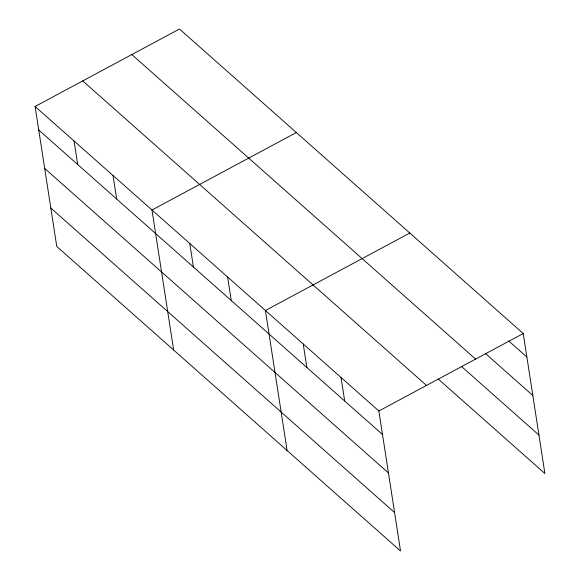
<?xml version="1.0" encoding="UTF-8"?>
<svg xmlns="http://www.w3.org/2000/svg" width="580" height="580" viewBox="0 0 580 580"><rect width="100%" height="100%" fill="white"/><g stroke="black" fill="none" stroke-linecap="round" stroke-linejoin="round"><path stroke-width="0.87" d="M35.097 106.481L378.863 410.995L400.534 551L56.767 246.478L35.097 106.481L179.466 29L523.233 333.522L544.903 473.519L438.212 379.008M296.344 132.537L151.975 210.018L173.652 350.015M409.784 233.03L265.423 310.51L287.093 450.508M378.863 410.995L523.233 333.522M508.638 340.888L526.872 357.033M485.554 353.604L532.817 395.473M131.827 54.571L475.586 359.085M461.296 366.292L538.951 435.08M82.737 80.91L426.503 385.432M38.737 130L382.503 434.514M44.689 168.439L388.455 472.954M50.822 208.039L394.588 512.561M341.047 377.5L344.687 401.019M303.231 344.005L306.878 367.524M227.606 277.008L231.246 300.527M189.79 243.513L193.43 267.032M113.02 175.501L116.66 199.02M74.059 140.991L77.698 164.51"/></g></svg>
